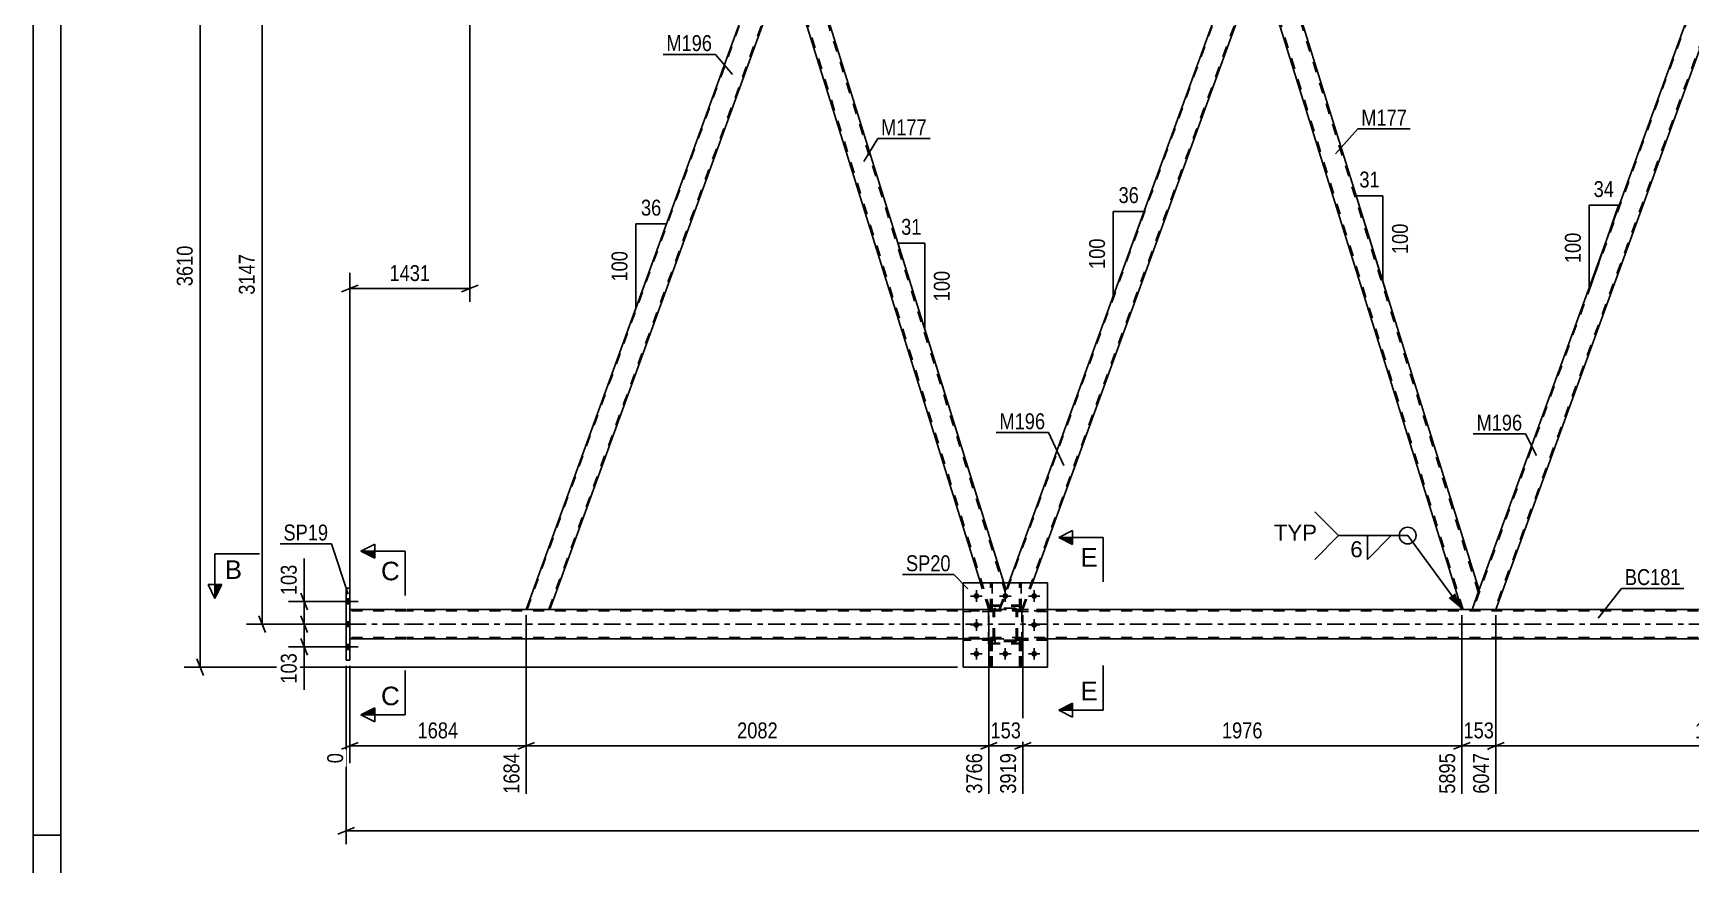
# Model space of a CAD drawing. Header units: millimetres. Extents: x 0 to 841, y 0 to 594.
# Drawn here: x 0 to 298.4, y 292.7 to 442.3 of the extents above; entities that cross this region are included whole.
import ezdxf

# ---------------------------------------------------------------- set-up
doc = ezdxf.new("R2010")
doc.units = ezdxf.units.MM
doc.linetypes.add('DXK_LINE_DOT2', pattern=[3.9198, 1.9599, -1.9599])
doc.linetypes.add('DXK_LINE_DOT3', pattern=[5.9187, 2.979, -0.9799, 0.9799, -0.9799])
doc.styles.add('Arial', font='ARIAL.TTF', dxfattribs={"height": 0.2})
doc.styles.add('Arial Narrow', font='ARIALN.TTF', dxfattribs={"height": 0.2})

# ---------------------------------------------------------------- blocks, each defined once
blk = doc.blocks.new('Unknown-318885291-1133')
at = {"color": 5, "linetype": 'Continuous'}
for p, q in [((0, 594), (0, 0)), ((5, 589), (5, 5)), ((5, 298), (0, 298))]:
    blk.add_line(p, q, dxfattribs=at)
blk = doc.blocks.new('Part-318885291-4127 - 3904')
at = {"color": 7, "linetype": 'DXK_LINE_DOT2'}
for p, q in [((177.17, 338.29), (177.17, 338.61)), ((177.17, 338.61), (182.57, 338.61)), ((182.57, 338.29), (177.17, 338.29)), ((177.77, 338.29), (177.77, 338.61)), ((182.57, 338.61), (182.57, 338.29))]:
    blk.add_line(p, q, dxfattribs=at)
blk = doc.blocks.new('Part-318885291-3966 - 3904')
at = {"color": 7, "linetype": 'DXK_LINE_DOT2'}
for p, q in [((172.32, 328.25), (172.32, 333.09)), ((172.32, 333.09), (172.64, 333.09)), ((172.32, 332.49), (172.64, 332.49)), ((172.64, 333.09), (172.64, 328.25)), ((172.64, 328.25), (172.32, 328.25))]:
    blk.add_line(p, q, dxfattribs=at)
blk = doc.blocks.new('Part-318885291-4036 - 3904')
at = {"color": 2, "linetype": 'Continuous'}
for p, q in [((137.1, 459.85), (135.57, 455.65)), ((138.41, 459.85), (137.1, 459.85)), ((174.69, 343.45), (138.41, 459.85)), ((170.5, 343.45), (135.55, 455.6)), ((135.57, 455.65), (135.57, 455.65))]:
    blk.add_line(p, q, dxfattribs=at)
at = {"color": 7, "linetype": 'DXK_LINE_DOT2'}
for p, q in [((174.98, 341.73), (138.16, 459.85)), ((135.57, 455.65), (135.55, 455.6)), ((172.26, 338.63), (135.68, 455.97)), ((172.01, 338.63), (170.5, 343.45)), ((175.12, 342.1), (174.69, 343.45)), ((173.85, 338.63), (175.12, 342.1)), ((172.01, 338.63), (173.85, 338.63))]:
    blk.add_line(p, q, dxfattribs=at)
blk = doc.blocks.new('Part-318885291-4129 - 3904')
at = {"color": 7, "linetype": 'DXK_LINE_DOT2'}
for p, q in [((172.77, 338.37), (172.81, 338.56)), ((172.81, 338.56), (172.77, 338.37)), ((172.77, 333.33), (172.77, 338.37)), ((173.01, 338.37), (173.03, 338.46)), ((173.01, 333.33), (173.01, 338.37)), ((173.03, 338.46), (173.08, 338.54)), ((173.07, 338.82), (173.25, 338.85)), ((173.25, 338.85), (173.07, 338.82)), ((173.08, 338.54), (173.16, 338.59)), ((173.16, 338.59), (173.25, 338.61)), ((176.69, 338.85), (173.25, 338.85)), ((173.25, 338.61), (176.69, 338.61)), ((176.69, 338.85), (176.87, 338.82)), ((176.87, 338.82), (176.69, 338.85)), ((176.69, 338.61), (176.78, 338.59)), ((176.78, 338.59), (176.86, 338.54)), ((176.86, 338.54), (176.91, 338.46)), ((176.91, 338.46), (176.93, 338.37)), ((176.93, 333.33), (176.93, 338.37)), ((177.13, 338.56), (177.17, 338.37)), ((177.17, 338.37), (177.13, 338.56)), ((177.17, 333.33), (177.17, 338.37)), ((172.81, 333.15), (172.77, 333.33)), ((172.77, 333.33), (172.81, 333.15)), ((173.03, 333.24), (173.01, 333.33)), ((173.08, 333.16), (173.03, 333.24)), ((173.25, 332.85), (173.07, 332.89)), ((173.07, 332.89), (173.25, 332.85)), ((173.16, 333.11), (173.08, 333.16)), ((173.25, 333.09), (173.16, 333.11)), ((176.69, 333.09), (173.25, 333.09)), ((176.69, 332.85), (173.25, 332.85)), ((176.78, 333.11), (176.69, 333.09)), ((176.87, 332.89), (176.69, 332.85)), ((176.69, 332.85), (176.87, 332.89)), ((176.86, 333.16), (176.78, 333.11)), ((176.91, 333.24), (176.86, 333.16)), ((176.93, 333.33), (176.91, 333.24)), ((177.17, 333.33), (177.13, 333.15)), ((177.13, 333.15), (177.17, 333.33))]:
    blk.add_line(p, q, dxfattribs=at)
at = {"color": 7, "linetype": 'DXK_LINE_DOT3'}
blk.add_line((174.97, 335.85), (174.97, 335.85), dxfattribs=at)
at = {"color": 7, "linetype": 'DXK_LINE_DOT2'}
for centre, start, end in [((173.25, 338.37), 112.5, 157.5), ((173.25, 338.37), 112.5, 157.5), ((176.69, 338.37), 22.5, 67.5), ((176.69, 338.37), 22.5, 67.5), ((173.25, 333.33), 202.5, 247.5), ((173.25, 333.33), 202.5, 247.5), ((176.69, 333.33), 292.5, 337.5), ((176.69, 333.33), 292.5, 337.5)]:
    blk.add_arc(centre, 0.48, start, end, dxfattribs=at)
blk = doc.blocks.new('Part-318885291-3976 - 3904')
at = {"color": 2, "linetype": 'Continuous'}
for p, q in [((172.32, 343.45), (172.32, 343.45)), ((172.64, 343.45), (172.32, 343.45)), ((172.64, 343.45), (172.64, 343.45))]:
    blk.add_line(p, q, dxfattribs=at)
at = {"color": 7, "linetype": 'DXK_LINE_DOT2'}
for p, q in [((172.32, 338.61), (172.32, 343.45)), ((172.64, 338.61), (172.64, 343.45)), ((172.32, 339.21), (172.64, 339.21)), ((172.64, 338.61), (172.32, 338.61))]:
    blk.add_line(p, q, dxfattribs=at)
blk = doc.blocks.new('Part-318885291-3913 - 3904')
at = {"color": 7, "linetype": 'DXK_LINE_DOT2'}
for p, q in [((177.84, 333.09), (177.52, 333.09)), ((177.52, 333.09), (177.52, 328.25)), ((177.52, 332.49), (177.84, 332.49)), ((177.84, 328.25), (177.84, 333.09)), ((177.52, 328.25), (177.84, 328.25))]:
    blk.add_line(p, q, dxfattribs=at)
blk = doc.blocks.new('Part-318885291-3990 - 3904')
at = {"color": 7, "linetype": 'DXK_LINE_DOT2'}
for p, q in [((172.77, 333.41), (167.37, 333.41)), ((167.37, 333.41), (167.37, 333.09)), ((172.77, 333.09), (167.37, 333.09)), ((172.17, 333.09), (172.17, 333.41)), ((172.77, 333.09), (172.77, 333.41))]:
    blk.add_line(p, q, dxfattribs=at)
blk = doc.blocks.new('Part-318885291-3999 - 3904')
at = {"color": 7, "linetype": 'DXK_LINE_DOT2'}
for p, q in [((177.97, 339.39), (171.97, 339.39)), ((171.97, 332.59), (171.97, 339.39)), ((177.97, 332.59), (177.97, 339.39)), ((177.97, 332.59), (171.97, 332.59))]:
    blk.add_line(p, q, dxfattribs=at)
blk = doc.blocks.new('Part-318885291-3940 - 3904')
at = {"color": 7, "linetype": 'DXK_LINE_DOT2'}
for p, q in [((303.28, 459.85), (259.16, 338.63)), ((307.19, 459.85), (263.07, 338.63)), ((307.36, 459.85), (305.84, 455.65)), ((258.99, 338.63), (260.23, 342.05)), ((263.24, 338.63), (258.99, 338.63))]:
    blk.add_line(p, q, dxfattribs=at)
at = {"color": 2, "linetype": 'Continuous'}
for p, q in [((303.11, 459.85), (260.23, 342.05)), ((307.36, 459.85), (303.11, 459.85)), ((305.84, 455.65), (263.24, 338.63))]:
    blk.add_line(p, q, dxfattribs=at)
blk = doc.blocks.new('Part-318885291-3951 - 3904')
at = {"color": 2, "linetype": 'Continuous'}
for p, q in [((88.72, 338.63), (132.84, 459.85)), ((132.84, 459.85), (137.1, 459.85)), ((92.98, 338.63), (135.57, 455.65))]:
    blk.add_line(p, q, dxfattribs=at)
at = {"color": 7, "linetype": 'DXK_LINE_DOT2'}
for p, q in [((88.89, 338.63), (133.01, 459.85)), ((92.81, 338.63), (136.93, 459.85)), ((137.1, 459.85), (135.57, 455.65)), ((88.72, 338.63), (92.98, 338.63))]:
    blk.add_line(p, q, dxfattribs=at)
blk = doc.blocks.new('Part-318885291-3952 - 3904')
at = {"color": 7, "linetype": 'DXK_LINE_DOT2'}
for p, q in [((172.64, 333.09), (172.32, 333.09)), ((172.32, 333.09), (172.32, 328.25)), ((172.32, 332.49), (172.64, 332.49)), ((172.64, 328.25), (172.64, 333.09)), ((172.32, 328.25), (172.64, 328.25))]:
    blk.add_line(p, q, dxfattribs=at)
blk = doc.blocks.new('Part-318885291-3960 - 3904')
at = {"color": 7, "linetype": 'DXK_LINE_DOT2'}
for p, q in [((182.57, 333.41), (177.17, 333.41)), ((177.17, 333.41), (177.17, 333.09)), ((177.17, 333.09), (182.57, 333.09)), ((177.77, 333.09), (177.77, 333.41)), ((182.57, 333.09), (182.57, 333.41))]:
    blk.add_line(p, q, dxfattribs=at)
blk = doc.blocks.new('Part-318885291-3963 - 3904')
at = {"color": 7, "linetype": 'DXK_LINE_DOT2'}
for p, q in [((177.52, 328.25), (177.52, 333.09)), ((177.52, 333.09), (177.84, 333.09)), ((177.52, 332.49), (177.84, 332.49)), ((177.84, 333.09), (177.84, 328.25)), ((177.84, 328.25), (177.52, 328.25))]:
    blk.add_line(p, q, dxfattribs=at)
blk = doc.blocks.new('Part-318885291-3969 - 3904')
at = {"color": 7, "linetype": 'DXK_LINE_DOT2'}
for p, q in [((177.52, 338.61), (177.52, 343.45)), ((177.52, 343.45), (177.84, 343.45)), ((177.84, 343.45), (177.84, 338.61)), ((177.52, 339.21), (177.84, 339.21)), ((177.84, 338.61), (177.52, 338.61))]:
    blk.add_line(p, q, dxfattribs=at)
blk = doc.blocks.new('Bolt-318885291-4038 - 3904')
at = {"linetype": 'Continuous'}
for points in [[(56.98, 339.65), (56.98, 340.53), (56.34, 340.53), (56.34, 339.65)], [(56.98, 339.65), (56.98, 340.53), (56.34, 340.53), (56.34, 339.65)], [(56.98, 339.65), (56.98, 340.53), (56.34, 340.53), (56.34, 339.65)], [(56.98, 335.55), (56.98, 336.43), (56.34, 336.43), (56.34, 335.55)], [(56.98, 335.55), (56.98, 336.43), (56.34, 336.43), (56.34, 335.55)], [(56.98, 331.45), (56.98, 332.33), (56.34, 332.33), (56.34, 331.45)], [(56.98, 331.45), (56.98, 332.33), (56.34, 332.33), (56.34, 331.45)], [(56.98, 331.45), (56.98, 332.33), (56.34, 332.33), (56.34, 331.45)]]:
    blk.add_hatch(color=1, dxfattribs=at).paths.add_polyline_path(points)
at = {"color": 1, "linetype": 'Continuous'}
for p, q in [((56.34, 340.53), (56.98, 340.53)), ((56.34, 340.53), (56.98, 340.53)), ((56.34, 340.53), (56.98, 340.53)), ((55.18, 340.09), (58.5, 340.09)), ((55.18, 340.09), (58.5, 340.09)), ((55.18, 340.09), (58.5, 340.09)), ((56.34, 339.65), (56.98, 339.65)), ((56.34, 339.65), (56.98, 339.65)), ((56.34, 339.65), (56.98, 339.65)), ((55.18, 335.99), (58.5, 335.99)), ((55.18, 335.99), (58.5, 335.99)), ((56.34, 336.43), (56.98, 336.43)), ((56.34, 336.43), (56.98, 336.43)), ((56.34, 335.55), (56.98, 335.55)), ((56.34, 335.55), (56.98, 335.55)), ((55.18, 331.89), (58.5, 331.89)), ((55.18, 331.89), (58.5, 331.89)), ((55.18, 331.89), (58.5, 331.89)), ((56.34, 332.33), (56.98, 332.33)), ((56.34, 332.33), (56.98, 332.33)), ((56.34, 332.33), (56.98, 332.33)), ((56.34, 331.45), (56.98, 331.45)), ((56.34, 331.45), (56.98, 331.45)), ((56.34, 331.45), (56.98, 331.45))]:
    blk.add_line(p, q, dxfattribs=at)
blk = doc.blocks.new('Part-318885291-3974 - 3904')
at = {"color": 2, "linetype": 'Continuous'}
for p, q in [((67.1, 338.63), (56.98, 338.63)), ((167.37, 338.63), (67.2, 338.63)), ((337.64, 338.63), (182.57, 338.63)), ((67.1, 333.35), (56.98, 333.35)), ((167.37, 333.35), (67.2, 333.35)), ((337.64, 333.35), (182.57, 333.35))]:
    blk.add_line(p, q, dxfattribs=at)
at = {"color": 7, "linetype": 'DXK_LINE_DOT2'}
for p, q in [((56.98, 333.35), (56.98, 338.63)), ((67.1, 338.39), (56.98, 338.39)), ((742.64, 338.39), (67.2, 338.39)), ((182.57, 338.63), (167.37, 338.63)), ((67.1, 333.59), (56.98, 333.59)), ((742.64, 333.59), (67.2, 333.59)), ((182.57, 333.35), (167.37, 333.35))]:
    blk.add_line(p, q, dxfattribs=at)
at = {"color": 7, "linetype": 'DXK_LINE_DOT3'}
for p, q in [((56.98, 335.99), (67.1, 335.99)), ((67.2, 335.99), (742.64, 335.99))]:
    blk.add_line(p, q, dxfattribs=at)
blk = doc.blocks.new('Part-318885291-3998 - 3904')
at = {"color": 7, "linetype": 'DXK_LINE_DOT2'}
for p, q in [((172.77, 338.37), (172.81, 338.56)), ((172.81, 338.56), (172.77, 338.37)), ((172.77, 333.33), (172.77, 338.37)), ((173.01, 338.37), (173.03, 338.46)), ((173.01, 333.33), (173.01, 338.37)), ((173.03, 338.46), (173.08, 338.54)), ((173.07, 338.82), (173.25, 338.85)), ((173.25, 338.85), (173.07, 338.82)), ((173.08, 338.54), (173.16, 338.59)), ((173.16, 338.59), (173.25, 338.61)), ((176.69, 338.85), (173.25, 338.85)), ((173.25, 338.61), (176.69, 338.61)), ((176.69, 338.85), (176.87, 338.82)), ((176.87, 338.82), (176.69, 338.85)), ((176.69, 338.61), (176.78, 338.59)), ((176.78, 338.59), (176.86, 338.54)), ((176.86, 338.54), (176.91, 338.46)), ((176.91, 338.46), (176.93, 338.37)), ((176.93, 333.33), (176.93, 338.37)), ((177.13, 338.56), (177.17, 338.37)), ((177.17, 338.37), (177.13, 338.56)), ((177.17, 333.33), (177.17, 338.37)), ((172.81, 333.15), (172.77, 333.33)), ((172.77, 333.33), (172.81, 333.15)), ((173.03, 333.24), (173.01, 333.33)), ((173.08, 333.16), (173.03, 333.24)), ((173.25, 332.85), (173.07, 332.89)), ((173.07, 332.89), (173.25, 332.85)), ((173.16, 333.11), (173.08, 333.16)), ((173.25, 333.09), (173.16, 333.11)), ((176.69, 333.09), (173.25, 333.09)), ((176.69, 332.85), (173.25, 332.85)), ((176.78, 333.11), (176.69, 333.09)), ((176.87, 332.89), (176.69, 332.85)), ((176.69, 332.85), (176.87, 332.89)), ((176.86, 333.16), (176.78, 333.11)), ((176.91, 333.24), (176.86, 333.16)), ((176.93, 333.33), (176.91, 333.24)), ((177.17, 333.33), (177.13, 333.15)), ((177.13, 333.15), (177.17, 333.33))]:
    blk.add_line(p, q, dxfattribs=at)
at = {"color": 7, "linetype": 'DXK_LINE_DOT3'}
blk.add_line((174.97, 335.85), (174.97, 335.85), dxfattribs=at)
at = {"color": 7, "linetype": 'DXK_LINE_DOT2'}
for centre, start, end in [((173.25, 338.37), 112.5, 157.5), ((173.25, 338.37), 112.5, 157.5), ((176.69, 338.37), 22.5, 67.5), ((176.69, 338.37), 22.5, 67.5), ((173.25, 333.33), 202.5, 247.5), ((173.25, 333.33), 202.5, 247.5), ((176.69, 333.33), 292.5, 337.5), ((176.69, 333.33), 292.5, 337.5)]:
    blk.add_arc(centre, 0.48, start, end, dxfattribs=at)
blk = doc.blocks.new('Part-318885291-4003 - 3904')
at = {"color": 7, "linetype": 'DXK_LINE_DOT2'}
for p, q in [((172.77, 338.61), (167.37, 338.61)), ((167.37, 338.61), (167.37, 338.29)), ((172.77, 338.29), (167.37, 338.29)), ((172.17, 338.29), (172.17, 338.61)), ((172.77, 338.29), (172.77, 338.61))]:
    blk.add_line(p, q, dxfattribs=at)
blk = doc.blocks.new('Part-318885291-4131 - 3904')
at = {"color": 2, "linetype": 'Continuous'}
for p, q in [((177.52, 343.45), (177.52, 343.45)), ((177.84, 343.45), (177.52, 343.45)), ((177.84, 343.45), (177.84, 343.45))]:
    blk.add_line(p, q, dxfattribs=at)
at = {"color": 7, "linetype": 'DXK_LINE_DOT2'}
for p, q in [((177.52, 338.61), (177.52, 343.45)), ((177.84, 338.61), (177.84, 343.45)), ((177.52, 339.21), (177.84, 339.21)), ((177.84, 338.61), (177.52, 338.61))]:
    blk.add_line(p, q, dxfattribs=at)
blk = doc.blocks.new('Part-318885291-4043 - 3904')
at = {"color": 7, "linetype": 'DXK_LINE_DOT2'}
for p, q in [((174.02, 338.63), (218.14, 459.85)), ((177.94, 338.63), (222.06, 459.85)), ((222.23, 459.85), (220.7, 455.65)), ((173.85, 338.63), (175.61, 343.45)), ((178.11, 338.63), (179.87, 343.45)), ((178.11, 338.63), (173.85, 338.63))]:
    blk.add_line(p, q, dxfattribs=at)
at = {"color": 2, "linetype": 'Continuous'}
for p, q in [((175.61, 343.45), (217.97, 459.85)), ((217.97, 459.85), (222.23, 459.85)), ((179.87, 343.45), (220.7, 455.65))]:
    blk.add_line(p, q, dxfattribs=at)
blk = doc.blocks.new('Part-318885291-4046 - 3904')
at = {"color": 7, "linetype": 'DXK_LINE_DOT2'}
for p, q in [((172.32, 338.61), (172.32, 343.45)), ((172.32, 343.45), (172.64, 343.45)), ((172.64, 343.45), (172.64, 338.61)), ((172.32, 339.21), (172.64, 339.21)), ((172.64, 338.61), (172.32, 338.61))]:
    blk.add_line(p, q, dxfattribs=at)
blk = doc.blocks.new('Part-318885291-4051 - 3904')
at = {"color": 2, "linetype": 'Continuous'}
for p, q in [((182.57, 343.45), (167.37, 343.45)), ((167.37, 343.45), (167.37, 328.25)), ((182.57, 343.45), (182.57, 328.25)), ((182.57, 328.25), (167.37, 328.25))]:
    blk.add_line(p, q, dxfattribs=at)
blk = doc.blocks.new('Part-318885291-4058 - 3904')
at = {"color": 7, "linetype": 'DXK_LINE_DOT2'}
for p, q in [((177.17, 333.09), (177.17, 333.41)), ((177.17, 333.41), (182.57, 333.41)), ((182.57, 333.09), (177.17, 333.09)), ((177.77, 333.09), (177.77, 333.41)), ((182.57, 333.41), (182.57, 333.09))]:
    blk.add_line(p, q, dxfattribs=at)
blk = doc.blocks.new('Part-318885291-4075 - 3904')
at = {"color": 7, "linetype": 'DXK_LINE_DOT2'}
for p, q in [((182.57, 338.61), (177.17, 338.61)), ((177.17, 338.61), (177.17, 338.29)), ((177.17, 338.29), (182.57, 338.29)), ((177.77, 338.29), (177.77, 338.61)), ((182.57, 338.29), (182.57, 338.61))]:
    blk.add_line(p, q, dxfattribs=at)
blk = doc.blocks.new('Part-318885291-4078 - 3904')
at = {"color": 7, "linetype": 'DXK_LINE_DOT2'}
for p, q in [((172.77, 333.41), (167.37, 333.41)), ((167.37, 333.09), (167.37, 333.41)), ((172.77, 333.09), (167.37, 333.09)), ((172.17, 333.09), (172.17, 333.41)), ((172.77, 333.41), (172.77, 333.09))]:
    blk.add_line(p, q, dxfattribs=at)
blk = doc.blocks.new('Bolt-318885291-4080 - 3904')
at = {"color": 1, "linetype": 'Continuous'}
for p, q in [((168.73, 341.05), (169.42, 341.05)), ((169.77, 342.09), (169.77, 341.4)), ((169.77, 340.01), (169.77, 340.71)), ((170.81, 341.05), (170.12, 341.05)), ((173.93, 341.05), (174.62, 341.05)), ((174.97, 342.09), (174.97, 341.4)), ((174.97, 340.01), (174.97, 340.71)), ((176.01, 341.05), (175.32, 341.05)), ((179.13, 341.05), (179.82, 341.05)), ((180.17, 342.09), (180.17, 341.4)), ((180.17, 340.01), (180.17, 340.71)), ((181.21, 341.05), (180.52, 341.05)), ((168.73, 335.85), (169.42, 335.85)), ((169.77, 336.89), (169.77, 336.2)), ((169.77, 334.81), (169.77, 335.51)), ((170.81, 335.85), (170.12, 335.85)), ((179.13, 335.85), (179.82, 335.85)), ((180.17, 336.89), (180.17, 336.2)), ((180.17, 334.81), (180.17, 335.51)), ((181.21, 335.85), (180.52, 335.85)), ((169.77, 331.69), (169.77, 331)), ((174.97, 331.69), (174.97, 331)), ((180.17, 331.69), (180.17, 331)), ((168.73, 330.65), (169.42, 330.65)), ((169.77, 329.61), (169.77, 330.31)), ((170.81, 330.65), (170.12, 330.65)), ((173.93, 330.65), (174.62, 330.65)), ((174.97, 329.61), (174.97, 330.31)), ((176.01, 330.65), (175.32, 330.65)), ((179.13, 330.65), (179.82, 330.65)), ((180.17, 329.61), (180.17, 330.31)), ((181.21, 330.65), (180.52, 330.65))]:
    blk.add_line(p, q, dxfattribs=at)
blk = doc.blocks.new('Bolt-318885291-4081 - 3904')
at = {"linetype": 'Continuous'}
for points in [[(170.29, 341.05, -1), (169.25, 341.05, -1)], [(175.49, 341.05, -1), (174.45, 341.05, -1)], [(180.69, 341.05, -1), (179.65, 341.05, -1)], [(170.29, 335.85, -1), (169.25, 335.85, -1)], [(180.69, 335.85, -1), (179.65, 335.85, -1)], [(170.29, 330.65, -1), (169.25, 330.65, -1)], [(175.49, 330.65, -1), (174.45, 330.65, -1)], [(180.69, 330.65, -1), (179.65, 330.65, -1)]]:
    blk.add_hatch(color=1, dxfattribs=at).paths.add_polyline_path(points)
at = {"color": 1, "linetype": 'Continuous'}
for p, q in [((170.81, 341.05), (168.73, 341.05)), ((169.77, 342.09), (169.77, 340.01)), ((176.01, 341.05), (173.93, 341.05)), ((174.97, 342.09), (174.97, 340.01)), ((181.21, 341.05), (179.13, 341.05)), ((180.17, 342.09), (180.17, 340.01)), ((170.81, 335.85), (168.73, 335.85)), ((169.77, 336.89), (169.77, 334.81)), ((181.21, 335.85), (179.13, 335.85)), ((180.17, 336.89), (180.17, 334.81)), ((169.77, 331.69), (169.77, 329.61)), ((174.97, 331.69), (174.97, 329.61)), ((180.17, 331.69), (180.17, 329.61)), ((170.81, 330.65), (168.73, 330.65)), ((176.01, 330.65), (173.93, 330.65)), ((181.21, 330.65), (179.13, 330.65))]:
    blk.add_line(p, q, dxfattribs=at)
blk = doc.blocks.new('Part-318885291-4095 - 3904')
at = {"color": 2, "linetype": 'Continuous'}
for p, q in [((222.23, 459.85), (220.7, 455.65)), ((223.55, 459.85), (222.23, 459.85)), ((260.25, 342.1), (223.55, 459.85)), ((257.14, 338.63), (220.68, 455.6)), ((220.7, 455.65), (220.7, 455.65)), ((258.99, 338.63), (260.23, 342.05))]:
    blk.add_line(p, q, dxfattribs=at)
at = {"color": 7, "linetype": 'DXK_LINE_DOT2'}
for p, q in [((260.11, 341.73), (223.3, 459.85)), ((220.7, 455.65), (220.68, 455.6)), ((257.39, 338.63), (220.82, 455.97)), ((260.23, 342.05), (260.25, 342.1)), ((258.99, 338.63), (257.14, 338.63))]:
    blk.add_line(p, q, dxfattribs=at)
blk = doc.blocks.new('Part-318885291-4103 - 3904')
at = {"color": 7, "linetype": 'DXK_LINE_DOT2'}
for p, q in [((172.77, 338.61), (167.37, 338.61)), ((167.37, 338.29), (167.37, 338.61)), ((172.77, 338.29), (167.37, 338.29)), ((172.17, 338.29), (172.17, 338.61)), ((172.77, 338.61), (172.77, 338.29))]:
    blk.add_line(p, q, dxfattribs=at)
blk = doc.blocks.new('Part-318885291-4109 - 3904')
at = {"color": 7, "linetype": 'DXK_LINE_DOT2'}
for p, q in [((167.37, 343.45), (182.57, 343.45)), ((167.37, 343.45), (167.37, 328.25)), ((182.57, 343.45), (182.57, 328.25)), ((167.37, 328.25), (182.57, 328.25))]:
    blk.add_line(p, q, dxfattribs=at)
blk = doc.blocks.new('Part-318885291-4128 - 3904')
at = {"color": 7, "linetype": 'DXK_LINE_DOT2'}
for p, q in [((177.97, 339.25), (171.97, 339.25)), ((171.97, 332.45), (171.97, 339.25)), ((177.97, 332.45), (177.97, 339.25)), ((177.97, 332.45), (171.97, 332.45))]:
    blk.add_line(p, q, dxfattribs=at)
blk = doc.blocks.new('Part-318885291-4210 - 3904')
at = {"color": 2, "linetype": 'Continuous'}
for p, q in [((56.34, 342.49), (56.98, 342.49)), ((56.34, 342.49), (56.34, 329.49)), ((56.98, 342.49), (56.98, 329.49)), ((56.34, 329.49), (56.98, 329.49))]:
    blk.add_line(p, q, dxfattribs=at)
blk = doc.blocks.new('StraightDimension-318885291-4756 - 3904')
at = {"color": 7, "linetype": 'Continuous'}
for p, q in [((78.6, 458.85), (78.6, 393.98)), ((58.48, 396.98), (55.48, 395.78)), ((56.98, 339.63), (56.98, 399.23)), ((77.1, 395.78), (80.1, 396.98)), ((56.98, 396.38), (78.6, 396.38))]:
    blk.add_line(p, q, dxfattribs=at)
at = {"color": 0}
blk.add_wipeout([(72.05, 397.13), (72.05, 401.33), (63.54, 401.33), (63.54, 397.13)], dxfattribs=at)
at = {"color": 3, "style": 'Arial Narrow'}
blk.add_text('1431', height=2.863, dxfattribs=at).set_placement((64.14, 397.73))
blk = doc.blocks.new('StraightDimension-318885291-15442 - 3904')
at = {"color": 7, "linetype": 'Continuous'}
for p, q in [((257.14, 337.63), (257.14, 305.47)), ((263.24, 337.63), (263.24, 305.47)), ((255.64, 313.49), (258.64, 314.69)), ((257.14, 314.09), (263.24, 314.09)), ((264.74, 314.69), (261.74, 313.49))]:
    blk.add_line(p, q, dxfattribs=at)
at = {"color": 0}
blk.add_wipeout([(263.54, 314.84), (263.54, 319.04), (256.85, 319.04), (256.85, 314.84)], dxfattribs=at)
at = {"color": 3, "style": 'Arial Narrow'}
blk.add_text('153', height=2.863, dxfattribs=at).set_placement((257.45, 315.44))
at = {"color": 0, "linetype": 'Continuous'}
blk.add_wipeout([(262.64, 313.39), (258.44, 313.39), (258.44, 304.87), (262.64, 304.87)], dxfattribs=at)
at = {"color": 3, "linetype": 'Continuous', "style": 'Arial Narrow'}
blk.add_text('6047', height=2.863, rotation=90.0002, dxfattribs=at).set_placement((262.04, 305.47))
blk = doc.blocks.new('AngleDimension-318885291-4411 - 3904')
at = {"color": 7, "linetype": 'Continuous'}
for p, q in [((194.42, 410.26), (199.96, 410.26)), ((194.42, 395.03), (199.96, 410.26)), ((194.42, 395.03), (194.42, 410.26)), ((194.69, 395.77), (194.42, 395.03))]:
    blk.add_line(p, q, dxfattribs=at)
at = {"color": 0}
for points in [[(199.62, 411.16), (199.62, 415.36), (194.76, 415.36), (194.76, 411.16)], [(193.52, 405.99), (189.32, 405.99), (189.32, 399.3), (193.52, 399.3)]]:
    blk.add_wipeout(points, dxfattribs=at)
at = {"color": 3, "style": 'Arial Narrow'}
blk.add_text('36', height=2.863, dxfattribs=at).set_placement((195.36, 411.76))
blk.add_text('100', height=2.863, rotation=90.0002, dxfattribs=at).set_placement((192.92, 399.9))
blk = doc.blocks.new('AngleDimension-318885291-4422 - 3904')
at = {"color": 7, "linetype": 'Continuous'}
for p, q in [((108.46, 408), (114, 408)), ((108.46, 392.77), (114, 408)), ((108.46, 392.77), (108.46, 408)), ((107.11, 389.07), (108.46, 392.77))]:
    blk.add_line(p, q, dxfattribs=at)
at = {"color": 0}
for points in [[(113.66, 408.9), (113.66, 413.1), (108.8, 413.1), (108.8, 408.9)], [(107.56, 403.73), (103.36, 403.73), (103.36, 397.04), (107.56, 397.04)]]:
    blk.add_wipeout(points, dxfattribs=at)
at = {"color": 3, "style": 'Arial Narrow'}
blk.add_text('36', height=2.863, dxfattribs=at).set_placement((109.4, 409.5))
blk.add_text('100', height=2.863, rotation=90.0002, dxfattribs=at).set_placement((106.96, 397.64))
blk = doc.blocks.new('StraightDimension-318885291-4634 - 3904')
at = {"color": 7, "linetype": 'Continuous'}
for p, q in [((80.21, 472.65), (27.21, 472.65)), ((30.66, 471.15), (29.46, 474.15)), ((30.06, 328.25), (30.06, 472.65)), ((166.37, 328.25), (27.21, 328.25)), ((29.46, 329.75), (30.66, 326.75))]:
    blk.add_line(p, q, dxfattribs=at)
at = {"color": 0}
blk.add_wipeout([(29.31, 404.71), (25.11, 404.71), (25.11, 396.19), (29.31, 396.19)], dxfattribs=at)
at = {"color": 3, "style": 'Arial Narrow'}
blk.add_text('3610', height=2.863, rotation=90.0002, dxfattribs=at).set_placement((28.71, 396.79))
blk = doc.blocks.new('StraightDimension-318885291-4707 - 3904')
at = {"color": 7, "linetype": 'Continuous'}
for p, q in [((48.18, 341.59), (49.38, 338.59)), ((55.34, 340.09), (45.93, 340.09)), ((49.38, 334.49), (48.18, 337.49)), ((48.78, 335.99), (48.78, 340.09)), ((55.34, 335.99), (45.93, 335.99))]:
    blk.add_line(p, q, dxfattribs=at)
at = {"color": 0}
blk.add_wipeout([(48.03, 347.3), (43.83, 347.3), (43.83, 340.61), (48.03, 340.61)], dxfattribs=at)
at = {"color": 7, "linetype": 'Continuous'}
blk.add_line((48.78, 340.09), (48.78, 347.82), dxfattribs=at)
blk.add_line((48.78, 340.09), (48.78, 347.82), dxfattribs=at)
at = {"color": 3, "style": 'Arial Narrow'}
blk.add_text('103', height=2.863, rotation=90.0002, dxfattribs=at).set_placement((47.43, 341.21))
blk = doc.blocks.new('StraightDimension-318885291-4715 - 3904')
at = {"color": 7, "linetype": 'Continuous'}
for p, q in [((48.18, 337.49), (49.38, 334.49)), ((55.34, 335.99), (45.93, 335.99)), ((48.78, 331.89), (48.78, 335.99)), ((55.34, 331.89), (45.93, 331.89)), ((49.38, 330.39), (48.18, 333.39))]:
    blk.add_line(p, q, dxfattribs=at)
at = {"color": 0}
blk.add_wipeout([(48.03, 331.36), (43.83, 331.36), (43.83, 324.68), (48.03, 324.68)], dxfattribs=at)
at = {"color": 7, "linetype": 'Continuous'}
blk.add_line((48.78, 331.89), (48.78, 324.15), dxfattribs=at)
blk.add_line((48.78, 331.89), (48.78, 324.15), dxfattribs=at)
at = {"color": 3, "style": 'Arial Narrow'}
blk.add_text('103', height=2.863, rotation=90.0002, dxfattribs=at).set_placement((47.43, 325.28))
blk = doc.blocks.new('StraightDimension-318885291-4767 - 3904')
at = {"color": 7, "linetype": 'Continuous'}
for p, q in [((41.83, 460.35), (40.63, 463.35)), ((76.96, 461.85), (38.38, 461.85)), ((41.23, 335.99), (41.23, 461.85)), ((40.63, 337.49), (41.83, 334.49)), ((55.34, 335.99), (38.38, 335.99))]:
    blk.add_line(p, q, dxfattribs=at)
at = {"color": 0}
blk.add_wipeout([(40.48, 403.17), (36.28, 403.17), (36.28, 394.66), (40.48, 394.66)], dxfattribs=at)
at = {"color": 3, "style": 'Arial Narrow'}
blk.add_text('3147', height=2.863, rotation=90.0002, dxfattribs=at).set_placement((39.88, 395.26))
blk = doc.blocks.new('AngleDimension-318885291-5140 - 3904')
at = {"color": 7, "linetype": 'Continuous'}
for p, q in [((160.47, 404.55), (155.65, 404.55)), ((160.47, 389.09), (155.65, 404.55)), ((160.47, 389.09), (160.47, 404.55)), ((171.05, 355.16), (160.47, 389.09))]:
    blk.add_line(p, q, dxfattribs=at)
at = {"color": 0}
for points in [[(160.49, 405.45), (160.49, 409.65), (155.63, 409.65), (155.63, 405.45)], [(165.57, 400.16), (161.37, 400.16), (161.37, 393.48), (165.57, 393.48)]]:
    blk.add_wipeout(points, dxfattribs=at)
at = {"color": 3, "style": 'Arial Narrow'}
blk.add_text('31', height=2.863, dxfattribs=at).set_placement((156.23, 406.05))
blk.add_text('100', height=2.863, rotation=90.0002, dxfattribs=at).set_placement((164.97, 394.08))
blk = doc.blocks.new('AngleDimension-318885291-5533 - 3904')
at = {"color": 7, "linetype": 'Continuous'}
for p, q in [((242.95, 413.06), (238.13, 413.06)), ((242.95, 397.59), (238.13, 413.06)), ((242.95, 397.59), (242.95, 413.06)), ((244.6, 392.31), (242.95, 397.59))]:
    blk.add_line(p, q, dxfattribs=at)
at = {"color": 0}
for points in [[(242.97, 413.96), (242.97, 418.16), (238.11, 418.16), (238.11, 413.96)], [(248.05, 408.67), (243.85, 408.67), (243.85, 401.98), (248.05, 401.98)]]:
    blk.add_wipeout(points, dxfattribs=at)
at = {"color": 3, "style": 'Arial Narrow'}
blk.add_text('31', height=2.863, dxfattribs=at).set_placement((238.71, 414.56))
blk.add_text('100', height=2.863, rotation=90.0002, dxfattribs=at).set_placement((247.45, 402.58))
blk = doc.blocks.new('AngleDimension-318885291-5544 - 3904')
at = {"color": 7, "linetype": 'Continuous'}
for p, q in [((280.06, 411.35), (285.34, 411.35)), ((280.06, 396.03), (285.34, 411.35)), ((280.06, 396.03), (280.06, 411.35)), ((280.66, 397.76), (285.34, 411.35))]:
    blk.add_line(p, q, dxfattribs=at)
at = {"color": 0}
for points in [[(285.13, 412.25), (285.13, 416.45), (280.27, 416.45), (280.27, 412.25)], [(279.16, 407.03), (274.96, 407.03), (274.96, 400.35), (279.16, 400.35)]]:
    blk.add_wipeout(points, dxfattribs=at)
at = {"color": 3, "style": 'Arial Narrow'}
blk.add_text('34', height=2.863, dxfattribs=at).set_placement((280.87, 412.85))
blk.add_text('100', height=2.863, rotation=90.0002, dxfattribs=at).set_placement((278.56, 400.95))
blk = doc.blocks.new('StraightDimension-318885291-15021 - 3904')
at = {"color": 7, "linetype": 'Continuous'}
for p, q in [((56.34, 328.49), (56.34, 296.39)), ((57.84, 299.39), (54.84, 298.19)), ((56.34, 298.79), (794.37, 298.79))]:
    blk.add_line(p, q, dxfattribs=at)
blk = doc.blocks.new('StraightDimension-318885291-15441 - 3904')
at = {"color": 7, "linetype": 'Continuous'}
for p, q in [((263.24, 337.63), (263.24, 305.47)), ((342.28, 337.63), (342.28, 305.47)), ((264.74, 314.69), (261.74, 313.49)), ((263.24, 314.09), (342.28, 314.09)), ((340.78, 313.49), (343.78, 314.69))]:
    blk.add_line(p, q, dxfattribs=at)
at = {"color": 0}
blk.add_wipeout([(307.02, 314.84), (307.02, 319.04), (298.5, 319.04), (298.5, 314.84)], dxfattribs=at)
at = {"color": 0, "linetype": 'Continuous'}
blk.add_wipeout([(341.68, 313.39), (337.48, 313.39), (337.48, 304.87), (341.68, 304.87)], dxfattribs=at)
at = {"color": 3, "style": 'Arial Narrow'}
blk.add_text('1976', height=2.863, dxfattribs=at).set_placement((299.1, 315.44))
at = {"color": 3, "linetype": 'Continuous', "style": 'Arial Narrow'}
blk.add_text('8023', height=2.863, rotation=90.0002, dxfattribs=at).set_placement((341.08, 305.47))
blk = doc.blocks.new('StraightDimension-318885291-15443 - 3904')
at = {"color": 7, "linetype": 'Continuous'}
for p, q in [((178.11, 337.63), (178.11, 305.47)), ((257.14, 337.63), (257.14, 305.47)), ((179.61, 314.69), (176.61, 313.49)), ((178.11, 314.09), (257.14, 314.09)), ((255.64, 313.49), (258.64, 314.69))]:
    blk.add_line(p, q, dxfattribs=at)
at = {"color": 0}
blk.add_wipeout([(221.88, 314.84), (221.88, 319.04), (213.37, 319.04), (213.37, 314.84)], dxfattribs=at)
at = {"color": 0, "linetype": 'Continuous'}
blk.add_wipeout([(256.54, 313.39), (252.34, 313.39), (252.34, 304.87), (256.54, 304.87)], dxfattribs=at)
at = {"color": 3, "style": 'Arial Narrow'}
blk.add_text('1976', height=2.863, dxfattribs=at).set_placement((213.97, 315.44))
at = {"color": 3, "linetype": 'Continuous', "style": 'Arial Narrow'}
blk.add_text('5895', height=2.863, rotation=90.0002, dxfattribs=at).set_placement((255.94, 305.47))
blk = doc.blocks.new('StraightDimension-318885291-15444 - 3904')
at = {"color": 7, "linetype": 'Continuous'}
for p, q in [((172.01, 337.63), (172.01, 305.47)), ((178.11, 337.63), (178.11, 305.47)), ((170.51, 313.49), (173.51, 314.69)), ((172.01, 314.09), (178.11, 314.09)), ((179.61, 314.69), (176.61, 313.49))]:
    blk.add_line(p, q, dxfattribs=at)
at = {"color": 0}
blk.add_wipeout([(178.4, 314.84), (178.4, 319.04), (171.72, 319.04), (171.72, 314.84)], dxfattribs=at)
at = {"color": 3, "style": 'Arial Narrow'}
blk.add_text('153', height=2.863, dxfattribs=at).set_placement((172.32, 315.44))
at = {"color": 0, "linetype": 'Continuous'}
blk.add_wipeout([(177.51, 313.39), (173.31, 313.39), (173.31, 304.87), (177.51, 304.87)], dxfattribs=at)
at = {"color": 3, "linetype": 'Continuous', "style": 'Arial Narrow'}
blk.add_text('3919', height=2.863, rotation=90.0002, dxfattribs=at).set_placement((176.91, 305.47))
blk = doc.blocks.new('StraightDimension-318885291-15445 - 3904')
at = {"color": 7, "linetype": 'Continuous'}
for p, q in [((88.72, 337.63), (88.72, 305.47)), ((172.01, 337.63), (172.01, 305.47)), ((90.22, 314.69), (87.22, 313.49)), ((88.72, 314.09), (172.01, 314.09)), ((170.51, 313.49), (173.51, 314.69))]:
    blk.add_line(p, q, dxfattribs=at)
at = {"color": 0}
blk.add_wipeout([(134.62, 314.84), (134.62, 319.04), (126.11, 319.04), (126.11, 314.84)], dxfattribs=at)
at = {"color": 0, "linetype": 'Continuous'}
blk.add_wipeout([(171.41, 313.39), (167.21, 313.39), (167.21, 304.87), (171.41, 304.87)], dxfattribs=at)
at = {"color": 3, "style": 'Arial Narrow'}
blk.add_text('2082', height=2.863, dxfattribs=at).set_placement((126.71, 315.44))
at = {"color": 3, "linetype": 'Continuous', "style": 'Arial Narrow'}
blk.add_text('3766', height=2.863, rotation=90.0002, dxfattribs=at).set_placement((170.81, 305.47))
blk = doc.blocks.new('StraightDimension-318885291-15446 - 3904')
at = {"color": 7, "linetype": 'Continuous'}
for p, q in [((88.72, 337.63), (88.72, 305.47)), ((56.98, 328.49), (56.98, 310.96)), ((58.48, 314.69), (55.48, 313.49)), ((56.98, 314.09), (88.72, 314.09)), ((87.22, 313.49), (90.22, 314.69))]:
    blk.add_line(p, q, dxfattribs=at)
at = {"color": 0}
blk.add_wipeout([(77.11, 314.84), (77.11, 319.04), (68.59, 319.04), (68.59, 314.84)], dxfattribs=at)
at = {"color": 0, "linetype": 'Continuous'}
for points in [[(56.38, 313.39), (52.18, 313.39), (52.18, 310.36), (56.38, 310.36)], [(88.12, 313.39), (83.92, 313.39), (83.92, 304.87), (88.12, 304.87)]]:
    blk.add_wipeout(points, dxfattribs=at)
at = {"color": 3, "style": 'Arial Narrow'}
blk.add_text('1684', height=2.863, dxfattribs=at).set_placement((69.19, 315.44))
at = {"color": 3, "linetype": 'Continuous', "style": 'Arial Narrow'}
for s, height, p in [('0', 2.86, (55.78, 310.96)), ('1684', 2.863, (87.52, 305.47))]:
    blk.add_text(s, height=height, rotation=90.0002, dxfattribs=at).set_placement(p)
blk = doc.blocks.new('WeldMark-318885291-5686 - 3904')
at = {"linetype": 'Continuous'}
blk.add_hatch(color=30, dxfattribs=at).paths.add_polyline_path([(255.95, 341.56), (257.12, 338.7), (254.74, 340.67)])
at = {"color": 3, "linetype": 'Continuous'}
for q in [(230.69, 356.22), (230.69, 347.65)]:
    blk.add_line((234.97, 351.93), q, dxfattribs=at)
at = {"color": 30, "linetype": 'Continuous'}
blk.add_line((257.12, 338.7), (247.4, 351.93), dxfattribs=at)
at = {"color": 3, "linetype": 'Continuous'}
for start, end in [(90, 270), (270, 90)]:
    blk.add_arc((247.4, 351.93), 1.5, start, end, dxfattribs=at)
at = {"color": 0}
blk.add_wipeout([(239.5, 347.83), (239.5, 351.23), (236.87, 351.23), (236.87, 347.83)], dxfattribs=at)
at = {"color": 30, "linetype": 'Continuous'}
blk.add_line((234.97, 351.93), (247.4, 351.93), dxfattribs=at)
at = {"color": 3, "linetype": 'Continuous'}
for p, q in [((240.15, 351.93), (244.44, 351.93)), ((244.44, 351.93), (240.15, 347.65)), ((240.15, 347.65), (240.15, 351.93))]:
    blk.add_line(p, q, dxfattribs=at)
at = {"color": 3, "style": 'Arial'}
blk.add_text('6', height=2.87, dxfattribs=at).set_placement((237.07, 348.03))
at = {"color": 0, "linetype": 'Continuous'}
blk.add_wipeout([(231.07, 351.03), (231.07, 354.03), (223.3, 354.03), (223.3, 351.03)], dxfattribs=at)
blk.add_wipeout([(231.07, 351.03), (231.07, 354.03), (223.3, 354.03), (223.3, 351.03)], dxfattribs=at)
at = {"color": 3, "linetype": 'Continuous', "style": 'Arial'}
blk.add_text('TYP', height=2.865, dxfattribs=at).set_placement((223.3, 351.03))
blk = doc.blocks.new('Mark-318885291-3936 - 3904')
at = {"color": 0}
blk.add_wipeout([(268.03, 370.81), (268.03, 373.81), (259.8, 373.81), (259.8, 370.81)], dxfattribs=at)
blk.add_wipeout([(268.03, 370.81), (268.03, 373.81), (259.8, 373.81), (259.8, 370.81)], dxfattribs=at)
at = {"color": 30, "linetype": 'Continuous'}
for p in [(259.2, 370.21), (270.58, 366.33)]:
    blk.add_line(p, (268.63, 370.21), dxfattribs=at)
at = {"color": 3, "style": 'Arial Narrow'}
blk.add_text('M196', height=2.863, dxfattribs=at).set_placement((259.8, 370.81))
blk = doc.blocks.new('Mark-318885291-3947 - 3904')
at = {"color": 0}
blk.add_wipeout([(122.19, 439.11), (122.19, 442.11), (113.97, 442.11), (113.97, 439.11)], dxfattribs=at)
blk.add_wipeout([(122.19, 439.11), (122.19, 442.11), (113.97, 442.11), (113.97, 439.11)], dxfattribs=at)
at = {"color": 30, "linetype": 'Continuous'}
for p in [(113.37, 438.51), (125.89, 434.9)]:
    blk.add_line(p, (122.79, 438.51), dxfattribs=at)
at = {"color": 3, "style": 'Arial Narrow'}
blk.add_text('M196', height=2.863, dxfattribs=at).set_placement((113.97, 439.11))
blk = doc.blocks.new('Mark-318885291-3970 - 3904')
at = {"color": 0}
blk.add_wipeout([(296.53, 343.02), (296.53, 346.02), (286.48, 346.02), (286.48, 343.02)], dxfattribs=at)
blk.add_wipeout([(296.53, 343.02), (296.53, 346.02), (286.48, 346.02), (286.48, 343.02)], dxfattribs=at)
at = {"color": 30, "linetype": 'Continuous'}
for p, q in [((281.68, 337.06), (285.88, 342.42)), ((285.88, 342.42), (297.13, 342.42))]:
    blk.add_line(p, q, dxfattribs=at)
at = {"color": 3, "style": 'Arial Narrow'}
blk.add_text('BC181', height=2.863, dxfattribs=at).set_placement((286.48, 343.02))
blk = doc.blocks.new('Mark-318885291-4039 - 3904')
at = {"color": 0}
blk.add_wipeout([(182.15, 371.06), (182.15, 374.06), (173.93, 374.06), (173.93, 371.06)], dxfattribs=at)
blk.add_wipeout([(182.15, 371.06), (182.15, 374.06), (173.93, 374.06), (173.93, 371.06)], dxfattribs=at)
at = {"color": 30, "linetype": 'Continuous'}
for p in [(173.33, 370.46), (185.52, 364.54)]:
    blk.add_line(p, (182.75, 370.46), dxfattribs=at)
at = {"color": 3, "style": 'Arial Narrow'}
blk.add_text('M196', height=2.863, dxfattribs=at).set_placement((173.93, 371.06))
blk = doc.blocks.new('Mark-318885291-4032 - 3904')
at = {"color": 0}
blk.add_wipeout([(160.85, 423.95), (160.85, 426.95), (152.62, 426.95), (152.62, 423.95)], dxfattribs=at)
blk.add_wipeout([(160.85, 423.95), (160.85, 426.95), (152.62, 426.95), (152.62, 423.95)], dxfattribs=at)
at = {"color": 30, "linetype": 'Continuous'}
for p, q in [((149.51, 419.22), (152.02, 423.35)), ((152.02, 423.35), (161.45, 423.35))]:
    blk.add_line(p, q, dxfattribs=at)
at = {"color": 3, "style": 'Arial Narrow'}
blk.add_text('M177', height=2.863, dxfattribs=at).set_placement((152.62, 423.95))
blk = doc.blocks.new('Mark-318885291-4047 - 3904')
at = {"color": 0}
blk.add_wipeout([(165.14, 345.51), (165.14, 348.51), (157.1, 348.51), (157.1, 345.51)], dxfattribs=at)
blk.add_wipeout([(165.14, 345.51), (165.14, 348.51), (157.1, 348.51), (157.1, 345.51)], dxfattribs=at)
at = {"color": 30, "linetype": 'Continuous'}
for p in [(156.5, 344.91), (168.25, 342.33)]:
    blk.add_line(p, (165.74, 344.91), dxfattribs=at)
at = {"color": 3, "style": 'Arial Narrow'}
blk.add_text('SP20', height=2.863, dxfattribs=at).set_placement((157.1, 345.51))
blk = doc.blocks.new('Mark-318885291-4091 - 3904')
at = {"color": 0}
blk.add_wipeout([(247.27, 425.7), (247.27, 428.7), (239.05, 428.7), (239.05, 425.7)], dxfattribs=at)
blk.add_wipeout([(247.27, 425.7), (247.27, 428.7), (239.05, 428.7), (239.05, 425.7)], dxfattribs=at)
at = {"color": 30, "linetype": 'Continuous'}
for p, q in [((234.41, 420.63), (238.45, 425.1)), ((238.45, 425.1), (247.87, 425.1))]:
    blk.add_line(p, q, dxfattribs=at)
at = {"color": 3, "style": 'Arial Narrow'}
blk.add_text('M177', height=2.863, dxfattribs=at).set_placement((239.05, 425.7))
blk = doc.blocks.new('Mark-318885291-4206 - 3904')
at = {"color": 0}
blk.add_wipeout([(53.1, 351.05), (53.1, 354.05), (45.06, 354.05), (45.06, 351.05)], dxfattribs=at)
blk.add_wipeout([(53.1, 351.05), (53.1, 354.05), (45.06, 354.05), (45.06, 351.05)], dxfattribs=at)
at = {"color": 30, "linetype": 'Continuous'}
for p in [(44.46, 350.45), (56.7, 341.36)]:
    blk.add_line(p, (53.7, 350.45), dxfattribs=at)
at = {"color": 3, "style": 'Arial Narrow'}
blk.add_text('SP19', height=2.863, dxfattribs=at).set_placement((45.06, 351.05))
blk = doc.blocks.new('SectionMark-318885291-5638 - 3904')
at = {"color": 6, "linetype": 'Continuous'}
for p, q in [((184.6, 351.58), (187.1, 352.83)), ((192.6, 351.58), (184.6, 351.58)), ((192.6, 320.53), (184.6, 320.53)), ((187.1, 319.28), (184.6, 320.53))]:
    blk.add_line(p, q, dxfattribs=at)
at = {"color": 0, "linetype": 'Continuous'}
for points in [[(191.6, 346.33), (191.6, 349.83), (188.49, 349.83), (188.49, 346.33)], [(191.6, 322.28), (191.6, 325.78), (188.49, 325.78), (188.49, 322.28)]]:
    blk.add_wipeout(points, dxfattribs=at)
at = {"linetype": 'Continuous'}
for points in [[(187.1, 351.58), (187.1, 350.33), (184.6, 351.58)], [(187.1, 321.78), (187.1, 320.53), (184.6, 320.53)]]:
    blk.add_hatch(color=6, dxfattribs=at).paths.add_polyline_path(points)
at = {"color": 6, "linetype": 'Continuous'}
for p, q in [((187.1, 350.33), (187.1, 352.83)), ((184.6, 351.58), (187.1, 350.33)), ((192.6, 351.58), (192.6, 343.58)), ((192.6, 320.53), (192.6, 328.53)), ((184.6, 320.53), (187.1, 321.78)), ((187.1, 321.78), (187.1, 319.28))]:
    blk.add_line(p, q, dxfattribs=at)
at = {"color": 3, "linetype": 'Continuous', "style": 'Arial'}
for p in [(188.49, 346.33), (188.49, 322.28)]:
    blk.add_text('E', height=3.34, dxfattribs=at).set_placement(p)
blk = doc.blocks.new('SectionMark-318885291-5642 - 3904')
at = {"color": 6, "linetype": 'Continuous'}
for p, q in [((32.73, 348.63), (32.73, 340.63)), ((32.73, 340.63), (31.48, 343.13))]:
    blk.add_line(p, q, dxfattribs=at)
at = {"color": 0, "linetype": 'Continuous'}
blk.add_wipeout([(37.59, 344.13), (37.59, 347.63), (34.48, 347.63), (34.48, 344.13)], dxfattribs=at)
at = {"linetype": 'Continuous'}
blk.add_hatch(color=6, dxfattribs=at).paths.add_polyline_path([(32.73, 343.13), (33.98, 343.13), (32.73, 340.63)])
at = {"color": 6, "linetype": 'Continuous'}
for p, q in [((32.73, 348.63), (40.73, 348.63)), ((33.98, 343.13), (31.48, 343.13)), ((32.73, 340.63), (33.98, 343.13))]:
    blk.add_line(p, q, dxfattribs=at)
at = {"color": 3, "linetype": 'Continuous', "style": 'Arial'}
blk.add_text('B', height=3.34, dxfattribs=at).set_placement((34.48, 344.13))
blk = doc.blocks.new('SectionMark-318885291-5670 - 3904')
at = {"color": 6, "linetype": 'Continuous'}
for p, q in [((58.98, 349.13), (61.48, 350.38)), ((66.98, 349.13), (58.98, 349.13)), ((66.98, 319.65), (58.98, 319.65)), ((61.48, 318.4), (58.98, 319.65))]:
    blk.add_line(p, q, dxfattribs=at)
at = {"color": 0, "linetype": 'Continuous'}
for points in [[(65.98, 343.88), (65.98, 347.38), (62.61, 347.38), (62.61, 343.88)], [(65.98, 321.4), (65.98, 324.9), (62.61, 324.9), (62.61, 321.4)]]:
    blk.add_wipeout(points, dxfattribs=at)
at = {"linetype": 'Continuous'}
for points in [[(61.48, 349.13), (61.48, 347.88), (58.98, 349.13)], [(61.48, 320.9), (61.48, 319.65), (58.98, 319.65)]]:
    blk.add_hatch(color=6, dxfattribs=at).paths.add_polyline_path(points)
at = {"color": 6, "linetype": 'Continuous'}
for p, q in [((58.98, 349.13), (61.48, 347.88)), ((61.48, 347.88), (61.48, 350.38)), ((66.98, 349.13), (66.98, 341.13)), ((66.98, 319.65), (66.98, 327.65)), ((58.98, 319.65), (61.48, 320.9)), ((61.48, 320.9), (61.48, 318.4))]:
    blk.add_line(p, q, dxfattribs=at)
at = {"color": 3, "linetype": 'Continuous', "style": 'Arial'}
for p in [(62.61, 343.88), (62.61, 321.4)]:
    blk.add_text('C', height=3.34, dxfattribs=at).set_placement(p)

msp = doc.modelspace()

# ---------------------------------------------------------------- block references
for name in ['Unknown-318885291-1133', 'Part-318885291-3951 - 3904', 'Part-318885291-4036 - 3904', 'Part-318885291-4043 - 3904', 'Part-318885291-4095 - 3904', 'Part-318885291-3940 - 3904', 'Part-318885291-4051 - 3904', 'Part-318885291-4109 - 3904', 'Part-318885291-3976 - 3904', 'Part-318885291-4046 - 3904', 'Part-318885291-3969 - 3904', 'Part-318885291-4131 - 3904', 'Bolt-318885291-4038 - 3904', 'Part-318885291-4210 - 3904', 'Bolt-318885291-4080 - 3904', 'Bolt-318885291-4081 - 3904', 'Part-318885291-3974 - 3904', 'Part-318885291-4003 - 3904', 'Part-318885291-4103 - 3904', 'Part-318885291-3999 - 3904', 'Part-318885291-4128 - 3904', 'Part-318885291-4129 - 3904', 'Part-318885291-3998 - 3904', 'Part-318885291-4127 - 3904', 'Part-318885291-4075 - 3904', 'Part-318885291-3990 - 3904', 'Part-318885291-4078 - 3904', 'Part-318885291-3966 - 3904', 'Part-318885291-3952 - 3904', 'Part-318885291-3960 - 3904', 'Part-318885291-4058 - 3904', 'Part-318885291-3913 - 3904', 'Part-318885291-3963 - 3904']:
    msp.add_blockref(name, (0, 0))

# ---------------------------------------------------------------- next in the draw order: block references
for name in ['StraightDimension-318885291-4756 - 3904', 'AngleDimension-318885291-5533 - 3904', 'AngleDimension-318885291-4411 - 3904', 'AngleDimension-318885291-5544 - 3904', 'AngleDimension-318885291-4422 - 3904', 'StraightDimension-318885291-15442 - 3904']:
    msp.add_blockref(name, (0, 0))

# ---------------------------------------------------------------- next in the draw order: block references
msp.add_blockref('StraightDimension-318885291-4634 - 3904', (0, 0))

# ---------------------------------------------------------------- next in the draw order: block references
for name in ['AngleDimension-318885291-5140 - 3904', 'StraightDimension-318885291-4707 - 3904']:
    msp.add_blockref(name, (0, 0))

# ---------------------------------------------------------------- next in the draw order: block references
msp.add_blockref('StraightDimension-318885291-4715 - 3904', (0, 0))

# ---------------------------------------------------------------- next in the draw order: block references
msp.add_blockref('StraightDimension-318885291-4767 - 3904', (0, 0))

# ---------------------------------------------------------------- next in the draw order: block references
msp.add_blockref('StraightDimension-318885291-15021 - 3904', (0, 0))

# ---------------------------------------------------------------- next in the draw order: block references
for name in ['Mark-318885291-3947 - 3904', 'Mark-318885291-4032 - 3904', 'Mark-318885291-4091 - 3904', 'Mark-318885291-4039 - 3904', 'Mark-318885291-3936 - 3904', 'Mark-318885291-4206 - 3904', 'Mark-318885291-4047 - 3904', 'StraightDimension-318885291-15443 - 3904', 'StraightDimension-318885291-15441 - 3904']:
    msp.add_blockref(name, (0, 0))

# ---------------------------------------------------------------- next in the draw order: block references
for name in ['WeldMark-318885291-5686 - 3904', 'SectionMark-318885291-5638 - 3904', 'Mark-318885291-3970 - 3904', 'StraightDimension-318885291-15444 - 3904']:
    msp.add_blockref(name, (0, 0))

# ---------------------------------------------------------------- next in the draw order: block references
for name in ['SectionMark-318885291-5642 - 3904', 'StraightDimension-318885291-15445 - 3904']:
    msp.add_blockref(name, (0, 0))

# ---------------------------------------------------------------- next in the draw order: block references
msp.add_blockref('StraightDimension-318885291-15446 - 3904', (0, 0))

# ---------------------------------------------------------------- next in the draw order: block references
msp.add_blockref('SectionMark-318885291-5670 - 3904', (0, 0))

doc.saveas('drawing.dxf')
